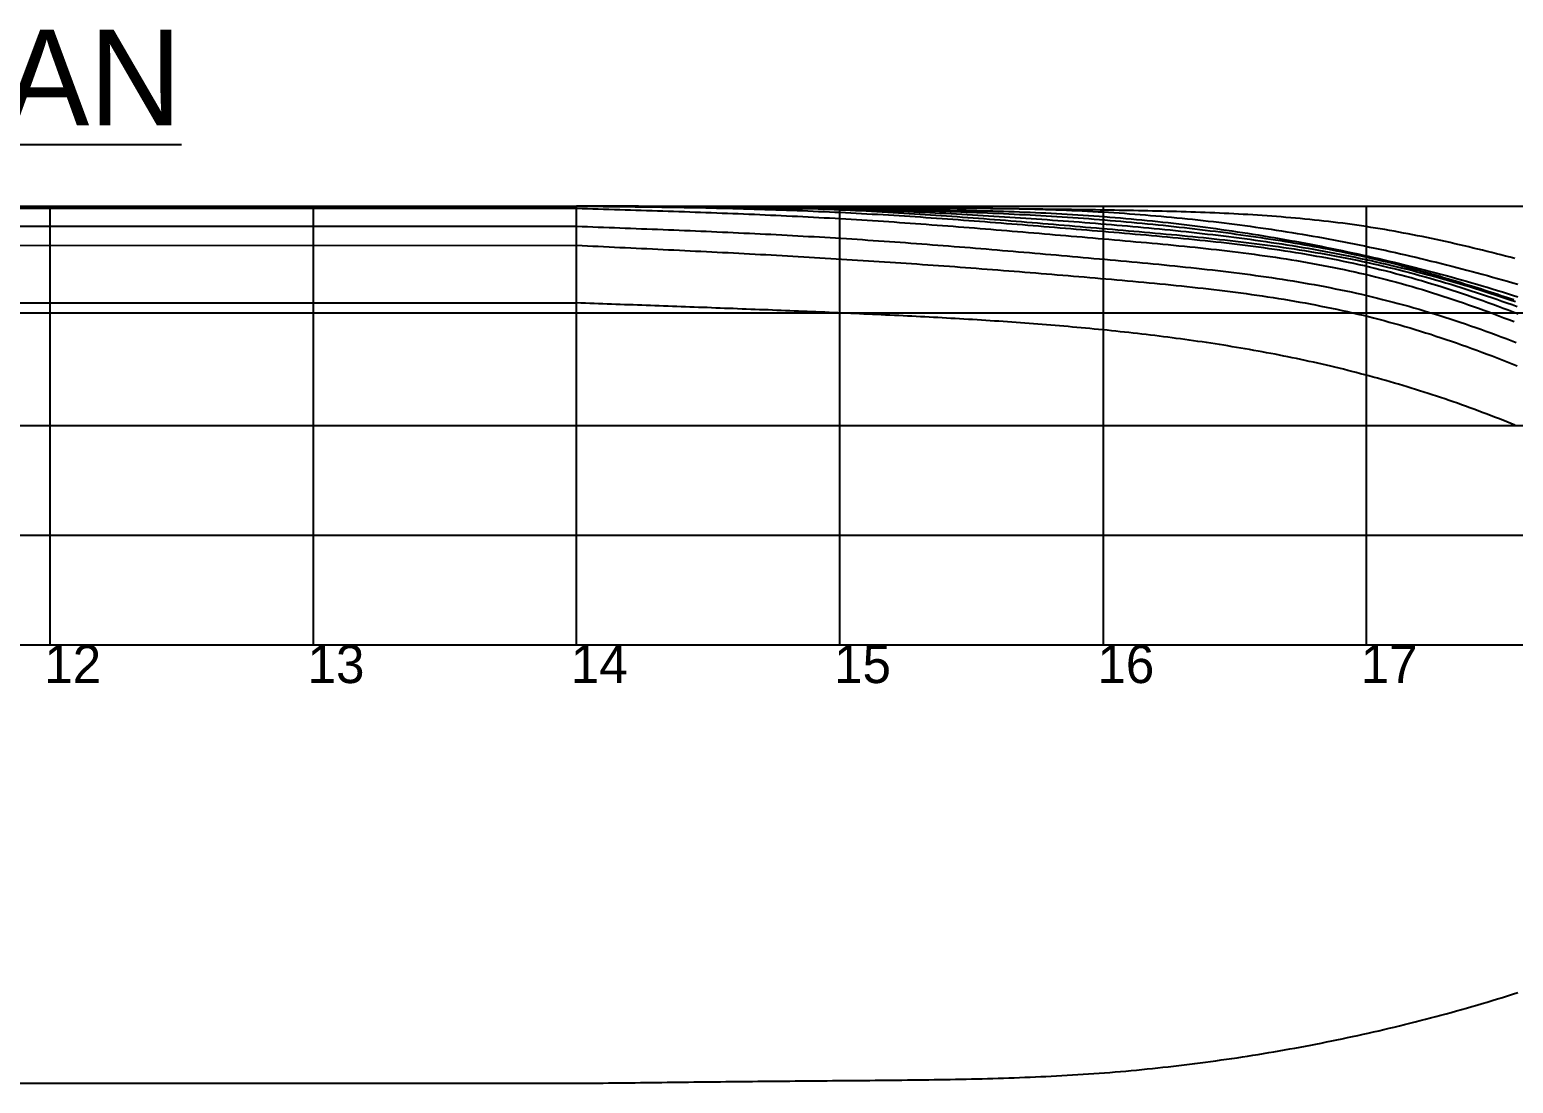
# Model space of a CAD drawing. Extents: x 3 to 181, y 2 to 128.
# Drawn here: x 105.37 to 144.15, y 45.49 to 73.04 of the extents above; entities that cross this region are included whole.
import ezdxf

# ---------------------------------------------------------------- set-up
doc = ezdxf.new("R2010")
doc.units = 0
doc.layers.get('0').update_dxf_attribs({"linetype": 'CONTINUOUS'})

msp = doc.modelspace()

# ---------------------------------------------------------------- linework, layer by layer
for p, q in [((16.439, 68.427), (160.955, 68.427)), ((78.374, 68.369), (119.665, 68.368)), ((105.901, 56.957), (105.901, 68.427)), ((112.783, 56.957), (112.783, 68.427)), ((119.665, 56.957), (119.665, 68.427)), ((119.665, 56.957), (119.665, 68.427)), ((119.665, 56.957), (119.665, 68.368)), ((126.546, 56.957), (126.546, 68.427)), ((133.439, 56.957), (133.439, 68.427)), ((140.31, 56.957), (140.31, 68.427)), ((78.374, 67.909), (119.665, 67.898)), ((105.901, 56.957), (105.901, 68.099)), ((126.546, 56.957), (126.546, 68.099)), ((133.439, 56.957), (133.439, 68.099)), ((140.31, 56.957), (140.31, 68.099)), ((78.374, 67.397), (119.665, 67.399)), ((16.439, 65.63), (160.955, 65.63)), ((78.374, 65.892), (119.665, 65.892)), ((16.439, 62.692), (160.955, 62.692)), ((16.439, 59.824), (160.955, 59.824)), ((16.439, 56.957), (154.073, 56.957)), ((78.374, 45.488), (119.665, 45.488))]:
    msp.add_line(p, q)
for points in [[(144.276, 65.599, 0), (144.145, 65.65, 0), (144.013, 65.701, 0), (143.881, 65.751, 0), (143.749, 65.8, 0), (143.617, 65.849, 0), (143.485, 65.897, 0), (143.352, 65.945, 0), (143.219, 65.992, 0), (143.086, 66.038, 0), (142.953, 66.084, 0), (142.82, 66.129, 0), (142.686, 66.174, 0), (142.553, 66.218, 0), (142.419, 66.261, 0), (142.285, 66.304, 0), (142.151, 66.346, 0), (142.016, 66.387, 0), (141.882, 66.428, 0), (141.747, 66.468, 0), (141.612, 66.507, 0), (141.477, 66.546, 0), (141.342, 66.584, 0), (141.207, 66.621, 0), (141.071, 66.657, 0), (140.935, 66.693, 0), (140.799, 66.728, 0), (140.663, 66.762, 0), (140.527, 66.795, 0), (140.39, 66.828, 0), (140.254, 66.859, 0), (140.117, 66.891, 0), (139.98, 66.921, 0), (139.843, 66.95, 0), (139.705, 66.979, 0), (139.568, 67.007, 0), (139.43, 67.034, 0), (139.292, 67.06, 0), (139.154, 67.086, 0), (139.016, 67.111, 0), (138.878, 67.136, 0), (138.74, 67.16, 0), (138.601, 67.183, 0), (138.463, 67.206, 0), (138.324, 67.228, 0), (138.185, 67.249, 0), (138.046, 67.27, 0), (137.907, 67.29, 0), (137.768, 67.31, 0), (137.629, 67.33, 0), (137.489, 67.349, 0), (137.35, 67.367, 0), (137.21, 67.385, 0), (137.071, 67.402, 0), (136.931, 67.419, 0), (136.791, 67.436, 0), (136.651, 67.453, 0), (136.511, 67.469, 0), (136.371, 67.484, 0), (136.231, 67.499, 0), (136.091, 67.514, 0), (135.951, 67.529, 0), (135.811, 67.543, 0), (135.67, 67.557, 0), (135.53, 67.571, 0), (135.39, 67.584, 0), (135.249, 67.598, 0), (135.109, 67.611, 0), (134.968, 67.624, 0), (134.828, 67.636, 0), (134.687, 67.649, 0), (134.547, 67.661, 0), (134.406, 67.674, 0), (134.266, 67.686, 0), (134.125, 67.698, 0), (133.985, 67.71, 0), (133.844, 67.722, 0), (133.704, 67.733, 0), (133.563, 67.745, 0), (133.423, 67.757, 0), (133.282, 67.769, 0), (133.142, 67.781, 0), (133.001, 67.792, 0), (132.861, 67.804, 0), (132.721, 67.816, 0), (132.58, 67.828, 0), (132.44, 67.839, 0), (132.3, 67.851, 0), (132.159, 67.863, 0), (132.019, 67.874, 0), (131.879, 67.886, 0), (131.739, 67.897, 0), (131.598, 67.909, 0), (131.458, 67.92, 0), (131.318, 67.932, 0), (131.178, 67.943, 0), (131.037, 67.954, 0), (130.897, 67.965, 0), (130.757, 67.976, 0), (130.617, 67.987, 0), (130.477, 67.998, 0), (130.337, 68.009, 0), (130.196, 68.02, 0), (130.056, 68.031, 0), (129.916, 68.041, 0), (129.776, 68.052, 0), (129.636, 68.062, 0), (129.496, 68.072, 0), (129.355, 68.082, 0), (129.215, 68.092, 0), (129.075, 68.102, 0), (128.935, 68.112, 0), (128.795, 68.121, 0), (128.655, 68.131, 0), (128.515, 68.14, 0), (128.374, 68.149, 0), (128.234, 68.158, 0), (128.094, 68.167, 0), (127.954, 68.176, 0), (127.814, 68.184, 0), (127.674, 68.193, 0), (127.533, 68.201, 0), (127.393, 68.209, 0), (127.253, 68.217, 0), (127.113, 68.225, 0), (126.972, 68.232, 0), (126.832, 68.24, 0), (126.692, 68.247, 0), (126.552, 68.254, 0), (126.411, 68.26, 0), (126.271, 68.267, 0), (126.131, 68.273, 0), (125.99, 68.279, 0), (125.85, 68.285, 0), (125.709, 68.291, 0), (125.569, 68.297, 0), (125.429, 68.302, 0), (125.288, 68.307, 0), (125.148, 68.312, 0), (125.007, 68.317, 0), (124.867, 68.322, 0), (124.726, 68.327, 0), (124.586, 68.331, 0), (124.445, 68.336, 0), (124.305, 68.34, 0), (124.164, 68.344, 0), (124.024, 68.348, 0), (123.883, 68.352, 0), (123.743, 68.355, 0), (123.602, 68.359, 0), (123.462, 68.362, 0), (123.321, 68.366, 0), (123.181, 68.369, 0), (123.04, 68.372, 0), (122.899, 68.375, 0), (122.759, 68.378, 0), (122.618, 68.381, 0), (122.478, 68.383, 0), (122.337, 68.386, 0), (122.196, 68.389, 0), (122.056, 68.391, 0), (121.915, 68.394, 0), (121.775, 68.396, 0), (121.634, 68.398, 0), (121.493, 68.401, 0), (121.353, 68.403, 0), (121.212, 68.405, 0), (121.071, 68.407, 0), (120.931, 68.409, 0), (120.79, 68.411, 0), (120.649, 68.413, 0), (120.509, 68.415, 0), (120.368, 68.417, 0), (120.227, 68.419, 0), (120.087, 68.421, 0), (119.946, 68.423, 0), (119.805, 68.425, 0), (119.665, 68.427, 0)], [(119.665, 68.427, 0), (119.805, 68.427, 0), (119.945, 68.427, 0), (120.086, 68.427, 0), (120.226, 68.427, 0), (120.366, 68.427, 0), (120.507, 68.427, 0), (120.647, 68.427, 0), (120.787, 68.427, 0), (120.928, 68.427, 0), (121.068, 68.427, 0), (121.208, 68.426, 0), (121.349, 68.426, 0), (121.489, 68.426, 0), (121.629, 68.425, 0), (121.769, 68.425, 0), (121.91, 68.424, 0), (122.05, 68.424, 0), (122.19, 68.423, 0), (122.331, 68.422, 0), (122.471, 68.421, 0), (122.611, 68.42, 0), (122.751, 68.419, 0), (122.892, 68.418, 0), (123.032, 68.417, 0), (123.172, 68.415, 0), (123.313, 68.414, 0), (123.453, 68.412, 0), (123.593, 68.41, 0), (123.733, 68.408, 0), (123.873, 68.406, 0), (124.014, 68.404, 0), (124.154, 68.401, 0), (124.294, 68.399, 0), (124.434, 68.396, 0), (124.574, 68.393, 0), (124.714, 68.39, 0), (124.855, 68.387, 0), (124.995, 68.383, 0), (125.135, 68.38, 0), (125.275, 68.376, 0), (125.415, 68.372, 0), (125.555, 68.368, 0), (125.695, 68.363, 0), (125.835, 68.358, 0), (125.975, 68.353, 0), (126.115, 68.348, 0), (126.255, 68.343, 0), (126.395, 68.337, 0), (126.535, 68.331, 0), (126.675, 68.325, 0), (126.815, 68.319, 0), (126.955, 68.312, 0), (127.095, 68.306, 0), (127.235, 68.299, 0), (127.375, 68.291, 0), (127.515, 68.284, 0), (127.655, 68.276, 0), (127.795, 68.268, 0), (127.935, 68.26, 0), (128.074, 68.252, 0), (128.214, 68.243, 0), (128.354, 68.235, 0), (128.494, 68.226, 0), (128.634, 68.217, 0), (128.774, 68.208, 0), (128.914, 68.198, 0), (129.053, 68.189, 0), (129.193, 68.179, 0), (129.333, 68.169, 0), (129.473, 68.159, 0), (129.613, 68.149, 0), (129.752, 68.139, 0), (129.892, 68.128, 0), (130.032, 68.118, 0), (130.172, 68.107, 0), (130.312, 68.097, 0), (130.452, 68.086, 0), (130.591, 68.075, 0), (130.731, 68.064, 0), (130.871, 68.053, 0), (131.011, 68.041, 0), (131.151, 68.03, 0), (131.291, 68.019, 0), (131.43, 68.007, 0), (131.57, 67.996, 0), (131.71, 67.984, 0), (131.85, 67.972, 0), (131.99, 67.961, 0), (132.13, 67.949, 0), (132.27, 67.937, 0), (132.41, 67.925, 0), (132.55, 67.913, 0), (132.689, 67.901, 0), (132.829, 67.89, 0), (132.969, 67.878, 0), (133.109, 67.866, 0), (133.249, 67.854, 0), (133.389, 67.842, 0), (133.529, 67.83, 0), (133.669, 67.818, 0), (133.809, 67.806, 0), (133.95, 67.794, 0), (134.09, 67.782, 0), (134.23, 67.77, 0), (134.37, 67.758, 0), (134.51, 67.745, 0), (134.65, 67.733, 0), (134.79, 67.72, 0), (134.93, 67.708, 0), (135.07, 67.695, 0), (135.21, 67.682, 0), (135.35, 67.669, 0), (135.49, 67.656, 0), (135.63, 67.642, 0), (135.769, 67.628, 0), (135.909, 67.614, 0), (136.049, 67.6, 0), (136.189, 67.585, 0), (136.328, 67.57, 0), (136.468, 67.555, 0), (136.608, 67.54, 0), (136.747, 67.524, 0), (136.887, 67.508, 0), (137.026, 67.491, 0), (137.165, 67.474, 0), (137.305, 67.457, 0), (137.444, 67.439, 0), (137.583, 67.421, 0), (137.722, 67.403, 0), (137.861, 67.384, 0), (138, 67.364, 0), (138.138, 67.344, 0), (138.277, 67.324, 0), (138.416, 67.303, 0), (138.554, 67.281, 0), (138.693, 67.26, 0), (138.831, 67.237, 0), (138.969, 67.214, 0), (139.107, 67.19, 0), (139.245, 67.166, 0), (139.383, 67.141, 0), (139.52, 67.115, 0), (139.658, 67.089, 0), (139.795, 67.062, 0), (139.933, 67.035, 0), (140.07, 67.007, 0), (140.207, 66.978, 0), (140.344, 66.948, 0), (140.481, 66.918, 0), (140.617, 66.887, 0), (140.754, 66.855, 0), (140.89, 66.822, 0), (141.026, 66.789, 0), (141.162, 66.755, 0), (141.298, 66.721, 0), (141.433, 66.685, 0), (141.569, 66.65, 0), (141.704, 66.613, 0), (141.84, 66.576, 0), (141.975, 66.538, 0), (142.11, 66.499, 0), (142.244, 66.46, 0), (142.379, 66.42, 0), (142.513, 66.38, 0), (142.648, 66.339, 0), (142.782, 66.297, 0), (142.916, 66.255, 0), (143.05, 66.212, 0), (143.183, 66.169, 0), (143.317, 66.125, 0), (143.45, 66.08, 0), (143.583, 66.035, 0), (143.716, 65.99, 0), (143.849, 65.943, 0), (143.981, 65.897, 0), (144.114, 65.849, 0), (144.246, 65.801, 0)], [(119.665, 68.427, 0), (119.804, 68.426, 0), (119.944, 68.426, 0), (120.084, 68.426, 0), (120.224, 68.425, 0), (120.364, 68.425, 0), (120.504, 68.425, 0), (120.644, 68.424, 0), (120.784, 68.424, 0), (120.924, 68.424, 0), (121.064, 68.423, 0), (121.204, 68.423, 0), (121.344, 68.422, 0), (121.484, 68.422, 0), (121.624, 68.421, 0), (121.763, 68.421, 0), (121.903, 68.42, 0), (122.043, 68.419, 0), (122.183, 68.418, 0), (122.323, 68.418, 0), (122.463, 68.417, 0), (122.603, 68.416, 0), (122.743, 68.415, 0), (122.883, 68.414, 0), (123.023, 68.412, 0), (123.163, 68.411, 0), (123.302, 68.41, 0), (123.442, 68.409, 0), (123.582, 68.407, 0), (123.722, 68.406, 0), (123.862, 68.404, 0), (124.002, 68.402, 0), (124.142, 68.4, 0), (124.282, 68.398, 0), (124.421, 68.396, 0), (124.561, 68.394, 0), (124.701, 68.392, 0), (124.841, 68.389, 0), (124.981, 68.387, 0), (125.121, 68.384, 0), (125.261, 68.381, 0), (125.4, 68.378, 0), (125.54, 68.375, 0), (125.68, 68.372, 0), (125.82, 68.369, 0), (125.96, 68.365, 0), (126.099, 68.362, 0), (126.239, 68.358, 0), (126.379, 68.354, 0), (126.519, 68.35, 0), (126.659, 68.346, 0), (126.798, 68.341, 0), (126.938, 68.337, 0), (127.078, 68.332, 0), (127.218, 68.327, 0), (127.357, 68.322, 0), (127.497, 68.317, 0), (127.637, 68.312, 0), (127.776, 68.306, 0), (127.916, 68.301, 0), (128.056, 68.295, 0), (128.196, 68.289, 0), (128.335, 68.283, 0), (128.475, 68.277, 0), (128.615, 68.27, 0), (128.754, 68.264, 0), (128.894, 68.257, 0), (129.034, 68.25, 0), (129.173, 68.243, 0), (129.313, 68.236, 0), (129.453, 68.229, 0), (129.592, 68.221, 0), (129.732, 68.214, 0), (129.872, 68.206, 0), (130.011, 68.198, 0), (130.151, 68.19, 0), (130.291, 68.182, 0), (130.43, 68.173, 0), (130.57, 68.165, 0), (130.71, 68.156, 0), (130.849, 68.147, 0), (130.989, 68.138, 0), (131.129, 68.129, 0), (131.268, 68.12, 0), (131.408, 68.111, 0), (131.547, 68.101, 0), (131.687, 68.091, 0), (131.827, 68.082, 0), (131.966, 68.072, 0), (132.106, 68.061, 0), (132.246, 68.051, 0), (132.385, 68.041, 0), (132.525, 68.03, 0), (132.664, 68.02, 0), (132.804, 68.009, 0), (132.944, 67.998, 0), (133.083, 67.987, 0), (133.223, 67.975, 0), (133.362, 67.964, 0), (133.502, 67.953, 0), (133.642, 67.941, 0), (133.781, 67.929, 0), (133.921, 67.917, 0), (134.06, 67.905, 0), (134.2, 67.892, 0), (134.34, 67.88, 0), (134.479, 67.867, 0), (134.619, 67.854, 0), (134.758, 67.841, 0), (134.898, 67.828, 0), (135.037, 67.814, 0), (135.176, 67.8, 0), (135.316, 67.786, 0), (135.455, 67.771, 0), (135.595, 67.757, 0), (135.734, 67.742, 0), (135.873, 67.727, 0), (136.012, 67.711, 0), (136.151, 67.695, 0), (136.291, 67.679, 0), (136.43, 67.662, 0), (136.569, 67.645, 0), (136.708, 67.628, 0), (136.847, 67.611, 0), (136.985, 67.593, 0), (137.124, 67.574, 0), (137.263, 67.556, 0), (137.402, 67.537, 0), (137.54, 67.517, 0), (137.679, 67.497, 0), (137.817, 67.477, 0), (137.956, 67.456, 0), (138.094, 67.435, 0), (138.232, 67.413, 0), (138.37, 67.391, 0), (138.508, 67.369, 0), (138.646, 67.346, 0), (138.784, 67.322, 0), (138.922, 67.298, 0), (139.06, 67.273, 0), (139.197, 67.248, 0), (139.335, 67.223, 0), (139.472, 67.197, 0), (139.609, 67.17, 0), (139.747, 67.143, 0), (139.884, 67.115, 0), (140.021, 67.087, 0), (140.157, 67.058, 0), (140.294, 67.028, 0), (140.431, 66.998, 0), (140.567, 66.968, 0), (140.704, 66.936, 0), (140.84, 66.905, 0), (140.976, 66.872, 0), (141.112, 66.839, 0), (141.248, 66.806, 0), (141.384, 66.772, 0), (141.519, 66.737, 0), (141.655, 66.701, 0), (141.79, 66.666, 0), (141.925, 66.629, 0), (142.06, 66.592, 0), (142.195, 66.555, 0), (142.33, 66.517, 0), (142.465, 66.478, 0), (142.599, 66.439, 0), (142.734, 66.399, 0), (142.868, 66.359, 0), (143.002, 66.319, 0), (143.136, 66.277, 0), (143.27, 66.236, 0), (143.403, 66.193, 0), (143.537, 66.15, 0), (143.67, 66.107, 0), (143.803, 66.063, 0), (143.936, 66.019, 0), (144.069, 65.974, 0), (144.202, 65.929, 0)], [(119.665, 68.427, 0), (119.804, 68.426, 0), (119.944, 68.425, 0), (120.083, 68.424, 0), (120.223, 68.423, 0), (120.362, 68.422, 0), (120.502, 68.421, 0), (120.641, 68.42, 0), (120.781, 68.419, 0), (120.92, 68.418, 0), (121.06, 68.417, 0), (121.2, 68.416, 0), (121.339, 68.415, 0), (121.479, 68.413, 0), (121.618, 68.412, 0), (121.758, 68.411, 0), (121.897, 68.41, 0), (122.037, 68.409, 0), (122.176, 68.408, 0), (122.316, 68.407, 0), (122.455, 68.406, 0), (122.595, 68.404, 0), (122.735, 68.403, 0), (122.874, 68.402, 0), (123.014, 68.4, 0), (123.153, 68.399, 0), (123.293, 68.398, 0), (123.432, 68.396, 0), (123.572, 68.395, 0), (123.711, 68.394, 0), (123.851, 68.392, 0), (123.99, 68.39, 0), (124.13, 68.389, 0), (124.269, 68.387, 0), (124.409, 68.386, 0), (124.548, 68.384, 0), (124.688, 68.382, 0), (124.827, 68.38, 0), (124.967, 68.379, 0), (125.107, 68.377, 0), (125.246, 68.375, 0), (125.386, 68.373, 0), (125.525, 68.371, 0), (125.665, 68.369, 0), (125.804, 68.367, 0), (125.944, 68.365, 0), (126.083, 68.362, 0), (126.223, 68.36, 0), (126.362, 68.358, 0), (126.502, 68.355, 0), (126.641, 68.353, 0), (126.781, 68.35, 0), (126.92, 68.348, 0), (127.06, 68.345, 0), (127.199, 68.343, 0), (127.339, 68.34, 0), (127.478, 68.337, 0), (127.618, 68.334, 0), (127.757, 68.331, 0), (127.897, 68.328, 0), (128.036, 68.324, 0), (128.176, 68.321, 0), (128.315, 68.317, 0), (128.455, 68.314, 0), (128.594, 68.31, 0), (128.733, 68.306, 0), (128.873, 68.302, 0), (129.012, 68.298, 0), (129.152, 68.294, 0), (129.291, 68.289, 0), (129.431, 68.285, 0), (129.57, 68.28, 0), (129.71, 68.275, 0), (129.849, 68.27, 0), (129.988, 68.265, 0), (130.128, 68.259, 0), (130.267, 68.254, 0), (130.407, 68.248, 0), (130.546, 68.242, 0), (130.686, 68.236, 0), (130.825, 68.229, 0), (130.964, 68.223, 0), (131.104, 68.216, 0), (131.243, 68.209, 0), (131.383, 68.202, 0), (131.522, 68.194, 0), (131.661, 68.187, 0), (131.801, 68.179, 0), (131.94, 68.171, 0), (132.079, 68.162, 0), (132.219, 68.153, 0), (132.358, 68.145, 0), (132.497, 68.135, 0), (132.637, 68.126, 0), (132.776, 68.116, 0), (132.915, 68.106, 0), (133.055, 68.096, 0), (133.194, 68.086, 0), (133.333, 68.075, 0), (133.473, 68.064, 0), (133.612, 68.052, 0), (133.751, 68.041, 0), (133.89, 68.029, 0), (134.029, 68.016, 0), (134.168, 68.004, 0), (134.307, 67.991, 0), (134.446, 67.978, 0), (134.585, 67.965, 0), (134.723, 67.951, 0), (134.861, 67.937, 0), (134.999, 67.923, 0), (135.137, 67.908, 0), (135.275, 67.893, 0), (135.412, 67.878, 0), (135.549, 67.863, 0), (135.685, 67.847, 0), (135.821, 67.832, 0), (135.957, 67.815, 0), (136.093, 67.799, 0), (136.228, 67.782, 0), (136.362, 67.765, 0), (136.496, 67.748, 0), (136.63, 67.731, 0), (136.763, 67.713, 0), (136.896, 67.695, 0), (137.028, 67.676, 0), (137.16, 67.658, 0), (137.291, 67.639, 0), (137.421, 67.62, 0), (137.551, 67.601, 0), (137.68, 67.581, 0), (137.808, 67.561, 0), (137.936, 67.541, 0), (138.063, 67.521, 0), (138.19, 67.5, 0), (138.315, 67.48, 0), (138.44, 67.459, 0), (138.564, 67.437, 0), (138.687, 67.416, 0), (138.81, 67.394, 0), (138.931, 67.372, 0), (139.052, 67.35, 0), (139.172, 67.327, 0), (139.291, 67.304, 0), (139.409, 67.281, 0), (139.526, 67.258, 0), (139.642, 67.235, 0), (139.757, 67.211, 0), (139.871, 67.187, 0), (139.984, 67.163, 0), (140.095, 67.139, 0), (140.206, 67.114, 0), (140.316, 67.09, 0), (140.425, 67.064, 0), (140.533, 67.039, 0), (140.64, 67.014, 0), (140.746, 66.989, 0), (140.851, 66.963, 0), (140.955, 66.937, 0), (141.058, 66.911, 0), (141.161, 66.885, 0), (141.262, 66.858, 0), (141.363, 66.832, 0), (141.463, 66.805, 0), (141.562, 66.779, 0), (141.66, 66.752, 0), (141.758, 66.725, 0), (141.854, 66.698, 0), (141.95, 66.671, 0), (142.046, 66.643, 0), (142.14, 66.616, 0), (142.234, 66.589, 0), (142.327, 66.561, 0), (142.42, 66.534, 0), (142.512, 66.506, 0), (142.603, 66.478, 0), (142.694, 66.451, 0), (142.784, 66.423, 0), (142.874, 66.395, 0), (142.963, 66.368, 0), (143.051, 66.34, 0), (143.139, 66.312, 0), (143.226, 66.285, 0), (143.313, 66.257, 0), (143.4, 66.229, 0), (143.486, 66.201, 0), (143.571, 66.174, 0), (143.657, 66.146, 0), (143.741, 66.119, 0), (143.826, 66.091, 0), (143.91, 66.064, 0), (143.994, 66.037, 0), (144.077, 66.009, 0), (144.16, 65.982, 0)], [(119.665, 68.427, 0), (119.804, 68.425, 0), (119.943, 68.423, 0), (120.083, 68.422, 0), (120.222, 68.42, 0), (120.361, 68.418, 0), (120.501, 68.417, 0), (120.64, 68.415, 0), (120.78, 68.413, 0), (120.919, 68.412, 0), (121.058, 68.41, 0), (121.198, 68.409, 0), (121.337, 68.407, 0), (121.476, 68.406, 0), (121.616, 68.404, 0), (121.755, 68.402, 0), (121.895, 68.401, 0), (122.034, 68.399, 0), (122.173, 68.398, 0), (122.313, 68.396, 0), (122.452, 68.394, 0), (122.591, 68.393, 0), (122.731, 68.391, 0), (122.87, 68.39, 0), (123.01, 68.388, 0), (123.149, 68.387, 0), (123.288, 68.385, 0), (123.428, 68.384, 0), (123.567, 68.382, 0), (123.707, 68.381, 0), (123.846, 68.379, 0), (123.985, 68.378, 0), (124.125, 68.377, 0), (124.264, 68.375, 0), (124.404, 68.374, 0), (124.543, 68.373, 0), (124.683, 68.371, 0), (124.822, 68.37, 0), (124.961, 68.368, 0), (125.101, 68.367, 0), (125.24, 68.366, 0), (125.38, 68.365, 0), (125.519, 68.363, 0), (125.659, 68.362, 0), (125.798, 68.361, 0), (125.938, 68.36, 0), (126.077, 68.359, 0), (126.217, 68.357, 0), (126.356, 68.356, 0), (126.496, 68.355, 0), (126.635, 68.354, 0), (126.774, 68.353, 0), (126.914, 68.352, 0), (127.053, 68.351, 0), (127.193, 68.35, 0), (127.332, 68.349, 0), (127.472, 68.347, 0), (127.611, 68.346, 0), (127.751, 68.345, 0), (127.89, 68.344, 0), (128.03, 68.342, 0), (128.169, 68.341, 0), (128.309, 68.339, 0), (128.448, 68.338, 0), (128.588, 68.336, 0), (128.727, 68.334, 0), (128.867, 68.332, 0), (129.006, 68.331, 0), (129.146, 68.328, 0), (129.285, 68.326, 0), (129.425, 68.324, 0), (129.564, 68.321, 0), (129.704, 68.318, 0), (129.843, 68.315, 0), (129.983, 68.312, 0), (130.122, 68.309, 0), (130.261, 68.305, 0), (130.401, 68.302, 0), (130.54, 68.298, 0), (130.679, 68.294, 0), (130.819, 68.289, 0), (130.958, 68.285, 0), (131.097, 68.28, 0), (131.237, 68.275, 0), (131.376, 68.269, 0), (131.515, 68.263, 0), (131.655, 68.257, 0), (131.794, 68.251, 0), (131.933, 68.245, 0), (132.072, 68.238, 0), (132.211, 68.231, 0), (132.351, 68.223, 0), (132.49, 68.215, 0), (132.629, 68.207, 0), (132.768, 68.198, 0), (132.907, 68.189, 0), (133.046, 68.18, 0), (133.185, 68.17, 0), (133.324, 68.16, 0), (133.463, 68.15, 0), (133.602, 68.139, 0), (133.741, 68.127, 0), (133.88, 68.116, 0), (134.019, 68.104, 0), (134.158, 68.091, 0), (134.297, 68.078, 0), (134.435, 68.065, 0), (134.574, 68.051, 0), (134.713, 68.037, 0), (134.852, 68.022, 0), (134.99, 68.007, 0), (135.129, 67.992, 0), (135.267, 67.976, 0), (135.406, 67.96, 0), (135.545, 67.944, 0), (135.683, 67.927, 0), (135.821, 67.909, 0), (135.96, 67.892, 0), (136.098, 67.873, 0), (136.236, 67.855, 0), (136.375, 67.836, 0), (136.513, 67.817, 0), (136.651, 67.797, 0), (136.789, 67.777, 0), (136.927, 67.756, 0), (137.065, 67.735, 0), (137.203, 67.714, 0), (137.341, 67.692, 0), (137.478, 67.67, 0), (137.616, 67.647, 0), (137.754, 67.624, 0), (137.891, 67.601, 0), (138.029, 67.577, 0), (138.167, 67.553, 0), (138.304, 67.528, 0), (138.441, 67.504, 0), (138.579, 67.478, 0), (138.716, 67.453, 0), (138.853, 67.426, 0), (138.99, 67.4, 0), (139.127, 67.373, 0), (139.264, 67.346, 0), (139.401, 67.318, 0), (139.538, 67.29, 0), (139.674, 67.261, 0), (139.811, 67.232, 0), (139.947, 67.203, 0), (140.084, 67.173, 0), (140.22, 67.143, 0), (140.357, 67.113, 0), (140.493, 67.082, 0), (140.629, 67.051, 0), (140.765, 67.019, 0), (140.901, 66.987, 0), (141.037, 66.955, 0), (141.173, 66.922, 0), (141.308, 66.888, 0), (141.444, 66.855, 0), (141.579, 66.821, 0), (141.715, 66.786, 0), (141.85, 66.751, 0), (141.985, 66.716, 0), (142.12, 66.681, 0), (142.255, 66.644, 0), (142.39, 66.608, 0), (142.525, 66.571, 0), (142.659, 66.534, 0), (142.794, 66.496, 0), (142.928, 66.458, 0), (143.062, 66.42, 0), (143.196, 66.381, 0), (143.33, 66.341, 0), (143.464, 66.302, 0), (143.598, 66.261, 0), (143.731, 66.221, 0), (143.865, 66.18, 0), (143.998, 66.138, 0), (144.131, 66.097, 0), (144.264, 66.054, 0)], [(119.665, 68.427, 0), (119.802, 68.425, 0), (119.94, 68.424, 0), (120.077, 68.422, 0), (120.215, 68.421, 0), (120.353, 68.419, 0), (120.49, 68.418, 0), (120.628, 68.416, 0), (120.766, 68.415, 0), (120.903, 68.413, 0), (121.041, 68.412, 0), (121.179, 68.411, 0), (121.316, 68.409, 0), (121.454, 68.408, 0), (121.592, 68.406, 0), (121.729, 68.405, 0), (121.867, 68.404, 0), (122.005, 68.403, 0), (122.142, 68.401, 0), (122.28, 68.4, 0), (122.418, 68.399, 0), (122.555, 68.397, 0), (122.693, 68.396, 0), (122.831, 68.395, 0), (122.968, 68.394, 0), (123.106, 68.393, 0), (123.244, 68.392, 0), (123.381, 68.391, 0), (123.519, 68.39, 0), (123.657, 68.389, 0), (123.794, 68.388, 0), (123.932, 68.387, 0), (124.07, 68.386, 0), (124.207, 68.385, 0), (124.345, 68.384, 0), (124.483, 68.384, 0), (124.62, 68.383, 0), (124.758, 68.382, 0), (124.896, 68.382, 0), (125.033, 68.381, 0), (125.171, 68.38, 0), (125.309, 68.38, 0), (125.446, 68.379, 0), (125.584, 68.379, 0), (125.722, 68.379, 0), (125.859, 68.379, 0), (125.997, 68.378, 0), (126.135, 68.378, 0), (126.273, 68.378, 0), (126.41, 68.378, 0), (126.548, 68.378, 0), (126.686, 68.378, 0), (126.823, 68.378, 0), (126.961, 68.378, 0), (127.099, 68.378, 0), (127.237, 68.379, 0), (127.374, 68.379, 0), (127.512, 68.379, 0), (127.65, 68.379, 0), (127.787, 68.379, 0), (127.925, 68.38, 0), (128.063, 68.38, 0), (128.201, 68.38, 0), (128.338, 68.38, 0), (128.476, 68.38, 0), (128.614, 68.38, 0), (128.751, 68.38, 0), (128.889, 68.38, 0), (129.027, 68.379, 0), (129.165, 68.379, 0), (129.302, 68.379, 0), (129.44, 68.378, 0), (129.578, 68.377, 0), (129.715, 68.376, 0), (129.853, 68.375, 0), (129.991, 68.374, 0), (130.128, 68.373, 0), (130.266, 68.371, 0), (130.404, 68.37, 0), (130.541, 68.368, 0), (130.679, 68.366, 0), (130.817, 68.364, 0), (130.954, 68.361, 0), (131.092, 68.358, 0), (131.23, 68.356, 0), (131.367, 68.352, 0), (131.505, 68.349, 0), (131.643, 68.345, 0), (131.78, 68.341, 0), (131.918, 68.337, 0), (132.055, 68.333, 0), (132.193, 68.328, 0), (132.33, 68.323, 0), (132.468, 68.318, 0), (132.606, 68.312, 0), (132.743, 68.306, 0), (132.881, 68.299, 0), (133.018, 68.293, 0), (133.156, 68.286, 0), (133.293, 68.278, 0), (133.431, 68.271, 0), (133.568, 68.262, 0), (133.706, 68.254, 0), (133.843, 68.245, 0), (133.981, 68.236, 0), (134.118, 68.226, 0), (134.255, 68.216, 0), (134.393, 68.206, 0), (134.53, 68.195, 0), (134.667, 68.183, 0), (134.805, 68.172, 0), (134.942, 68.16, 0), (135.079, 68.147, 0), (135.216, 68.135, 0), (135.354, 68.122, 0), (135.491, 68.108, 0), (135.628, 68.094, 0), (135.765, 68.08, 0), (135.902, 68.065, 0), (136.039, 68.05, 0), (136.176, 68.034, 0), (136.313, 68.019, 0), (136.45, 68.002, 0), (136.587, 67.986, 0), (136.723, 67.969, 0), (136.86, 67.951, 0), (136.997, 67.933, 0), (137.133, 67.915, 0), (137.27, 67.896, 0), (137.406, 67.877, 0), (137.543, 67.858, 0), (137.679, 67.838, 0), (137.816, 67.818, 0), (137.952, 67.797, 0), (138.088, 67.776, 0), (138.224, 67.754, 0), (138.36, 67.732, 0), (138.496, 67.71, 0), (138.632, 67.687, 0), (138.768, 67.664, 0), (138.904, 67.641, 0), (139.039, 67.617, 0), (139.175, 67.593, 0), (139.311, 67.568, 0), (139.446, 67.543, 0), (139.581, 67.517, 0), (139.717, 67.491, 0), (139.852, 67.465, 0), (139.987, 67.438, 0), (140.122, 67.411, 0), (140.257, 67.383, 0), (140.392, 67.355, 0), (140.527, 67.327, 0), (140.661, 67.298, 0), (140.796, 67.269, 0), (140.93, 67.239, 0), (141.065, 67.209, 0), (141.199, 67.178, 0), (141.333, 67.147, 0), (141.467, 67.116, 0), (141.601, 67.085, 0), (141.735, 67.053, 0), (141.869, 67.02, 0), (142.003, 66.988, 0), (142.136, 66.955, 0), (142.27, 66.921, 0), (142.404, 66.888, 0), (142.537, 66.854, 0), (142.67, 66.819, 0), (142.804, 66.785, 0), (142.937, 66.75, 0), (143.07, 66.714, 0), (143.203, 66.679, 0), (143.336, 66.643, 0), (143.469, 66.606, 0), (143.602, 66.57, 0), (143.734, 66.533, 0), (143.867, 66.496, 0), (144, 66.459, 0), (144.132, 66.421, 0), (144.264, 66.383, 0)], [(144.188, 67.053, 0), (144.067, 67.085, 0), (143.947, 67.116, 0), (143.826, 67.147, 0), (143.705, 67.178, 0), (143.585, 67.209, 0), (143.464, 67.239, 0), (143.343, 67.269, 0), (143.222, 67.299, 0), (143.102, 67.328, 0), (142.981, 67.357, 0), (142.86, 67.385, 0), (142.739, 67.414, 0), (142.617, 67.442, 0), (142.496, 67.469, 0), (142.375, 67.496, 0), (142.254, 67.523, 0), (142.132, 67.549, 0), (142.011, 67.575, 0), (141.889, 67.601, 0), (141.768, 67.626, 0), (141.646, 67.65, 0), (141.524, 67.674, 0), (141.403, 67.698, 0), (141.281, 67.721, 0), (141.159, 67.744, 0), (141.037, 67.766, 0), (140.915, 67.787, 0), (140.792, 67.809, 0), (140.67, 67.829, 0), (140.548, 67.849, 0), (140.425, 67.869, 0), (140.303, 67.888, 0), (140.18, 67.906, 0), (140.057, 67.924, 0), (139.934, 67.941, 0), (139.811, 67.958, 0), (139.688, 67.974, 0), (139.565, 67.99, 0), (139.442, 68.005, 0), (139.319, 68.019, 0), (139.195, 68.033, 0), (139.072, 68.047, 0), (138.949, 68.06, 0), (138.825, 68.073, 0), (138.701, 68.085, 0), (138.578, 68.097, 0), (138.454, 68.108, 0), (138.33, 68.119, 0), (138.206, 68.13, 0), (138.082, 68.14, 0), (137.958, 68.15, 0), (137.834, 68.159, 0), (137.71, 68.168, 0), (137.586, 68.177, 0), (137.462, 68.185, 0), (137.338, 68.193, 0), (137.213, 68.201, 0), (137.089, 68.208, 0), (136.965, 68.215, 0), (136.84, 68.221, 0), (136.716, 68.228, 0), (136.591, 68.234, 0), (136.467, 68.239, 0), (136.342, 68.245, 0), (136.218, 68.25, 0), (136.093, 68.255, 0), (135.968, 68.26, 0), (135.844, 68.264, 0), (135.719, 68.269, 0), (135.594, 68.273, 0), (135.47, 68.276, 0), (135.345, 68.28, 0), (135.22, 68.284, 0), (135.095, 68.287, 0), (134.971, 68.29, 0), (134.846, 68.293, 0), (134.721, 68.296, 0), (134.596, 68.299, 0), (134.472, 68.301, 0), (134.347, 68.304, 0), (134.222, 68.306, 0), (134.097, 68.308, 0), (133.972, 68.311, 0), (133.848, 68.313, 0), (133.723, 68.315, 0), (133.598, 68.317, 0), (133.474, 68.319, 0), (133.349, 68.321, 0), (133.224, 68.323, 0), (133.1, 68.325, 0), (132.975, 68.326, 0), (132.85, 68.328, 0), (132.726, 68.33, 0), (132.601, 68.332, 0), (132.477, 68.333, 0), (132.352, 68.335, 0), (132.227, 68.337, 0), (132.103, 68.338, 0), (131.978, 68.34, 0), (131.854, 68.341, 0), (131.729, 68.343, 0), (131.605, 68.345, 0), (131.481, 68.346, 0), (131.356, 68.347, 0), (131.232, 68.349, 0), (131.107, 68.35, 0), (130.983, 68.352, 0), (130.858, 68.353, 0), (130.734, 68.355, 0), (130.61, 68.356, 0), (130.485, 68.357, 0), (130.361, 68.358, 0), (130.236, 68.36, 0), (130.112, 68.361, 0), (129.988, 68.362, 0), (129.863, 68.363, 0), (129.739, 68.364, 0), (129.615, 68.366, 0), (129.49, 68.367, 0), (129.366, 68.368, 0), (129.242, 68.369, 0), (129.117, 68.37, 0), (128.993, 68.371, 0), (128.869, 68.372, 0), (128.744, 68.373, 0), (128.62, 68.374, 0), (128.496, 68.375, 0), (128.372, 68.376, 0), (128.247, 68.377, 0), (128.123, 68.378, 0), (127.999, 68.379, 0), (127.874, 68.38, 0), (127.75, 68.381, 0), (127.626, 68.382, 0), (127.501, 68.383, 0), (127.377, 68.383, 0), (127.253, 68.384, 0), (127.129, 68.385, 0), (127.004, 68.386, 0), (126.88, 68.387, 0), (126.756, 68.388, 0), (126.631, 68.389, 0), (126.507, 68.389, 0), (126.383, 68.39, 0), (126.258, 68.391, 0), (126.134, 68.392, 0), (126.01, 68.393, 0), (125.885, 68.393, 0), (125.761, 68.394, 0), (125.637, 68.395, 0), (125.512, 68.396, 0), (125.388, 68.397, 0), (125.264, 68.397, 0), (125.139, 68.398, 0), (125.015, 68.399, 0), (124.89, 68.399, 0), (124.766, 68.4, 0), (124.642, 68.401, 0), (124.517, 68.402, 0), (124.393, 68.402, 0), (124.268, 68.403, 0), (124.144, 68.404, 0), (124.02, 68.404, 0), (123.895, 68.405, 0), (123.771, 68.406, 0), (123.646, 68.406, 0), (123.522, 68.407, 0), (123.398, 68.408, 0), (123.273, 68.408, 0), (123.149, 68.409, 0), (123.024, 68.41, 0), (122.9, 68.41, 0), (122.776, 68.411, 0), (122.651, 68.412, 0), (122.527, 68.412, 0), (122.402, 68.413, 0), (122.278, 68.414, 0), (122.153, 68.414, 0), (122.029, 68.415, 0), (121.905, 68.415, 0), (121.78, 68.416, 0), (121.656, 68.417, 0), (121.531, 68.417, 0), (121.407, 68.418, 0), (121.282, 68.419, 0), (121.158, 68.419, 0), (121.033, 68.42, 0), (120.909, 68.421, 0), (120.785, 68.421, 0), (120.66, 68.422, 0), (120.536, 68.422, 0), (120.411, 68.423, 0), (120.287, 68.424, 0), (120.162, 68.424, 0), (120.038, 68.425, 0), (119.913, 68.425, 0), (119.789, 68.426, 0), (119.665, 68.427, 0)], [(119.665, 68.368, 0), (119.805, 68.364, 0), (119.946, 68.359, 0), (120.087, 68.355, 0), (120.228, 68.351, 0), (120.369, 68.347, 0), (120.51, 68.343, 0), (120.65, 68.338, 0), (120.791, 68.334, 0), (120.932, 68.33, 0), (121.073, 68.325, 0), (121.214, 68.321, 0), (121.354, 68.317, 0), (121.495, 68.312, 0), (121.636, 68.308, 0), (121.777, 68.303, 0), (121.918, 68.299, 0), (122.058, 68.294, 0), (122.199, 68.289, 0), (122.34, 68.284, 0), (122.481, 68.28, 0), (122.622, 68.275, 0), (122.762, 68.27, 0), (122.903, 68.265, 0), (123.044, 68.26, 0), (123.185, 68.254, 0), (123.325, 68.249, 0), (123.466, 68.244, 0), (123.607, 68.238, 0), (123.747, 68.233, 0), (123.888, 68.227, 0), (124.029, 68.222, 0), (124.169, 68.216, 0), (124.31, 68.21, 0), (124.451, 68.204, 0), (124.591, 68.198, 0), (124.732, 68.191, 0), (124.873, 68.185, 0), (125.013, 68.178, 0), (125.154, 68.172, 0), (125.294, 68.165, 0), (125.435, 68.158, 0), (125.576, 68.151, 0), (125.716, 68.144, 0), (125.857, 68.137, 0), (125.997, 68.129, 0), (126.138, 68.121, 0), (126.278, 68.114, 0), (126.419, 68.106, 0), (126.559, 68.098, 0), (126.7, 68.09, 0), (126.84, 68.081, 0), (126.98, 68.073, 0), (127.121, 68.064, 0), (127.261, 68.055, 0), (127.402, 68.046, 0), (127.542, 68.037, 0), (127.682, 68.028, 0), (127.823, 68.018, 0), (127.963, 68.009, 0), (128.103, 67.999, 0), (128.244, 67.989, 0), (128.384, 67.98, 0), (128.524, 67.969, 0), (128.665, 67.959, 0), (128.805, 67.949, 0), (128.945, 67.939, 0), (129.086, 67.928, 0), (129.226, 67.918, 0), (129.366, 67.907, 0), (129.507, 67.896, 0), (129.647, 67.885, 0), (129.787, 67.874, 0), (129.928, 67.863, 0), (130.068, 67.852, 0), (130.208, 67.841, 0), (130.349, 67.83, 0), (130.489, 67.818, 0), (130.629, 67.807, 0), (130.77, 67.795, 0), (130.91, 67.784, 0), (131.05, 67.772, 0), (131.191, 67.761, 0), (131.331, 67.749, 0), (131.472, 67.737, 0), (131.612, 67.725, 0), (131.752, 67.713, 0), (131.893, 67.701, 0), (132.033, 67.689, 0), (132.174, 67.677, 0), (132.314, 67.665, 0), (132.455, 67.653, 0), (132.595, 67.641, 0), (132.736, 67.629, 0), (132.876, 67.617, 0), (133.017, 67.605, 0), (133.158, 67.593, 0), (133.298, 67.58, 0), (133.439, 67.568, 0), (133.579, 67.556, 0), (133.72, 67.544, 0), (133.861, 67.532, 0), (134.002, 67.519, 0), (134.142, 67.507, 0), (134.283, 67.494, 0), (134.424, 67.482, 0), (134.564, 67.469, 0), (134.705, 67.456, 0), (134.846, 67.443, 0), (134.987, 67.43, 0), (135.127, 67.417, 0), (135.268, 67.403, 0), (135.408, 67.389, 0), (135.549, 67.376, 0), (135.689, 67.361, 0), (135.83, 67.347, 0), (135.97, 67.332, 0), (136.111, 67.317, 0), (136.251, 67.301, 0), (136.391, 67.286, 0), (136.531, 67.269, 0), (136.672, 67.253, 0), (136.812, 67.236, 0), (136.952, 67.219, 0), (137.091, 67.201, 0), (137.231, 67.183, 0), (137.371, 67.165, 0), (137.51, 67.145, 0), (137.65, 67.126, 0), (137.789, 67.106, 0), (137.929, 67.085, 0), (138.068, 67.064, 0), (138.207, 67.043, 0), (138.346, 67.021, 0), (138.485, 66.998, 0), (138.623, 66.975, 0), (138.762, 66.951, 0), (138.901, 66.926, 0), (139.039, 66.901, 0), (139.177, 66.875, 0), (139.315, 66.848, 0), (139.453, 66.821, 0), (139.591, 66.793, 0), (139.728, 66.764, 0), (139.865, 66.735, 0), (140.003, 66.704, 0), (140.14, 66.674, 0), (140.277, 66.642, 0), (140.413, 66.609, 0), (140.55, 66.576, 0), (140.686, 66.541, 0), (140.822, 66.507, 0), (140.958, 66.471, 0), (141.094, 66.434, 0), (141.229, 66.397, 0), (141.365, 66.359, 0), (141.5, 66.32, 0), (141.635, 66.281, 0), (141.77, 66.24, 0), (141.904, 66.199, 0), (142.039, 66.158, 0), (142.173, 66.115, 0), (142.307, 66.072, 0), (142.441, 66.029, 0), (142.575, 65.984, 0), (142.709, 65.939, 0), (142.842, 65.894, 0), (142.975, 65.847, 0), (143.108, 65.8, 0), (143.241, 65.753, 0), (143.374, 65.705, 0), (143.506, 65.656, 0), (143.638, 65.607, 0), (143.77, 65.557, 0), (143.902, 65.507, 0), (144.034, 65.456, 0), (144.166, 65.404, 0)], [(119.665, 67.897, 0), (119.806, 67.892, 0), (119.947, 67.887, 0), (120.088, 67.882, 0), (120.229, 67.877, 0), (120.37, 67.871, 0), (120.511, 67.866, 0), (120.652, 67.861, 0), (120.794, 67.856, 0), (120.935, 67.85, 0), (121.076, 67.845, 0), (121.217, 67.84, 0), (121.358, 67.834, 0), (121.499, 67.829, 0), (121.64, 67.823, 0), (121.781, 67.818, 0), (121.922, 67.812, 0), (122.063, 67.806, 0), (122.205, 67.801, 0), (122.346, 67.795, 0), (122.487, 67.789, 0), (122.628, 67.784, 0), (122.769, 67.778, 0), (122.91, 67.772, 0), (123.051, 67.766, 0), (123.192, 67.76, 0), (123.333, 67.753, 0), (123.474, 67.747, 0), (123.615, 67.741, 0), (123.756, 67.734, 0), (123.897, 67.728, 0), (124.038, 67.721, 0), (124.179, 67.715, 0), (124.32, 67.708, 0), (124.461, 67.701, 0), (124.602, 67.694, 0), (124.743, 67.687, 0), (124.884, 67.68, 0), (125.025, 67.672, 0), (125.166, 67.665, 0), (125.307, 67.657, 0), (125.447, 67.65, 0), (125.588, 67.642, 0), (125.729, 67.634, 0), (125.87, 67.626, 0), (126.011, 67.618, 0), (126.152, 67.61, 0), (126.293, 67.601, 0), (126.433, 67.593, 0), (126.574, 67.584, 0), (126.715, 67.575, 0), (126.856, 67.566, 0), (126.996, 67.557, 0), (127.137, 67.548, 0), (127.278, 67.538, 0), (127.419, 67.529, 0), (127.559, 67.519, 0), (127.7, 67.509, 0), (127.841, 67.499, 0), (127.981, 67.489, 0), (128.122, 67.479, 0), (128.263, 67.469, 0), (128.403, 67.459, 0), (128.544, 67.448, 0), (128.685, 67.438, 0), (128.825, 67.427, 0), (128.966, 67.416, 0), (129.107, 67.405, 0), (129.247, 67.394, 0), (129.388, 67.383, 0), (129.529, 67.372, 0), (129.669, 67.361, 0), (129.81, 67.349, 0), (129.951, 67.338, 0), (130.091, 67.326, 0), (130.232, 67.315, 0), (130.372, 67.303, 0), (130.513, 67.291, 0), (130.654, 67.279, 0), (130.794, 67.268, 0), (130.935, 67.256, 0), (131.076, 67.244, 0), (131.216, 67.231, 0), (131.357, 67.219, 0), (131.498, 67.207, 0), (131.639, 67.195, 0), (131.779, 67.183, 0), (131.92, 67.17, 0), (132.061, 67.158, 0), (132.202, 67.146, 0), (132.342, 67.133, 0), (132.483, 67.121, 0), (132.624, 67.108, 0), (132.765, 67.096, 0), (132.905, 67.083, 0), (133.046, 67.07, 0), (133.187, 67.058, 0), (133.328, 67.045, 0), (133.469, 67.033, 0), (133.61, 67.02, 0), (133.751, 67.007, 0), (133.892, 66.994, 0), (134.033, 66.982, 0), (134.174, 66.969, 0), (134.315, 66.956, 0), (134.455, 66.943, 0), (134.596, 66.929, 0), (134.737, 66.916, 0), (134.878, 66.902, 0), (135.019, 66.889, 0), (135.16, 66.875, 0), (135.301, 66.861, 0), (135.442, 66.846, 0), (135.582, 66.832, 0), (135.723, 66.817, 0), (135.864, 66.802, 0), (136.004, 66.787, 0), (136.145, 66.771, 0), (136.285, 66.755, 0), (136.426, 66.739, 0), (136.566, 66.722, 0), (136.707, 66.705, 0), (136.847, 66.687, 0), (136.987, 66.67, 0), (137.127, 66.651, 0), (137.267, 66.633, 0), (137.407, 66.614, 0), (137.547, 66.594, 0), (137.687, 66.574, 0), (137.827, 66.554, 0), (137.966, 66.533, 0), (138.106, 66.512, 0), (138.245, 66.49, 0), (138.384, 66.467, 0), (138.523, 66.444, 0), (138.663, 66.42, 0), (138.801, 66.396, 0), (138.94, 66.371, 0), (139.079, 66.346, 0), (139.217, 66.32, 0), (139.356, 66.293, 0), (139.494, 66.265, 0), (139.632, 66.237, 0), (139.77, 66.209, 0), (139.908, 66.179, 0), (140.046, 66.149, 0), (140.183, 66.118, 0), (140.32, 66.086, 0), (140.458, 66.053, 0), (140.595, 66.02, 0), (140.732, 65.986, 0), (140.868, 65.951, 0), (141.005, 65.916, 0), (141.141, 65.879, 0), (141.277, 65.842, 0), (141.413, 65.805, 0), (141.549, 65.766, 0), (141.685, 65.727, 0), (141.82, 65.687, 0), (141.955, 65.646, 0), (142.09, 65.605, 0), (142.225, 65.563, 0), (142.36, 65.521, 0), (142.495, 65.477, 0), (142.629, 65.433, 0), (142.763, 65.389, 0), (142.897, 65.344, 0), (143.031, 65.298, 0), (143.164, 65.251, 0), (143.298, 65.204, 0), (143.431, 65.156, 0), (143.564, 65.108, 0), (143.697, 65.059, 0), (143.83, 65.01, 0), (143.962, 64.96, 0), (144.094, 64.909, 0), (144.226, 64.858, 0)], [(119.665, 67.399, 0), (119.806, 67.392, 0), (119.947, 67.386, 0), (120.089, 67.379, 0), (120.23, 67.373, 0), (120.371, 67.366, 0), (120.513, 67.359, 0), (120.654, 67.353, 0), (120.795, 67.346, 0), (120.937, 67.339, 0), (121.078, 67.332, 0), (121.219, 67.326, 0), (121.361, 67.319, 0), (121.502, 67.312, 0), (121.644, 67.305, 0), (121.785, 67.299, 0), (121.926, 67.292, 0), (122.068, 67.285, 0), (122.209, 67.278, 0), (122.35, 67.271, 0), (122.491, 67.264, 0), (122.633, 67.257, 0), (122.774, 67.25, 0), (122.915, 67.243, 0), (123.057, 67.236, 0), (123.198, 67.229, 0), (123.339, 67.222, 0), (123.481, 67.215, 0), (123.622, 67.207, 0), (123.763, 67.2, 0), (123.904, 67.192, 0), (124.046, 67.185, 0), (124.187, 67.178, 0), (124.328, 67.17, 0), (124.469, 67.162, 0), (124.611, 67.155, 0), (124.752, 67.147, 0), (124.893, 67.139, 0), (125.034, 67.132, 0), (125.175, 67.124, 0), (125.317, 67.116, 0), (125.458, 67.108, 0), (125.599, 67.1, 0), (125.74, 67.091, 0), (125.881, 67.083, 0), (126.022, 67.075, 0), (126.164, 67.066, 0), (126.305, 67.058, 0), (126.446, 67.049, 0), (126.587, 67.041, 0), (126.728, 67.032, 0), (126.869, 67.023, 0), (127.01, 67.014, 0), (127.151, 67.005, 0), (127.292, 66.996, 0), (127.433, 66.987, 0), (127.574, 66.978, 0), (127.715, 66.969, 0), (127.856, 66.959, 0), (127.997, 66.95, 0), (128.138, 66.94, 0), (128.279, 66.931, 0), (128.42, 66.921, 0), (128.561, 66.911, 0), (128.702, 66.901, 0), (128.843, 66.891, 0), (128.984, 66.881, 0), (129.125, 66.871, 0), (129.266, 66.861, 0), (129.407, 66.851, 0), (129.548, 66.841, 0), (129.689, 66.83, 0), (129.83, 66.82, 0), (129.971, 66.809, 0), (130.112, 66.799, 0), (130.253, 66.788, 0), (130.395, 66.777, 0), (130.536, 66.766, 0), (130.677, 66.755, 0), (130.818, 66.744, 0), (130.959, 66.733, 0), (131.1, 66.722, 0), (131.241, 66.711, 0), (131.382, 66.7, 0), (131.523, 66.689, 0), (131.664, 66.677, 0), (131.805, 66.666, 0), (131.946, 66.654, 0), (132.087, 66.642, 0), (132.229, 66.631, 0), (132.37, 66.619, 0), (132.511, 66.607, 0), (132.652, 66.595, 0), (132.793, 66.584, 0), (132.934, 66.572, 0), (133.076, 66.559, 0), (133.217, 66.547, 0), (133.358, 66.535, 0), (133.499, 66.523, 0), (133.641, 66.51, 0), (133.782, 66.498, 0), (133.923, 66.486, 0), (134.065, 66.473, 0), (134.206, 66.46, 0), (134.347, 66.447, 0), (134.489, 66.434, 0), (134.63, 66.421, 0), (134.771, 66.407, 0), (134.912, 66.394, 0), (135.054, 66.38, 0), (135.195, 66.366, 0), (135.336, 66.351, 0), (135.477, 66.337, 0), (135.618, 66.322, 0), (135.759, 66.307, 0), (135.9, 66.291, 0), (136.041, 66.275, 0), (136.182, 66.259, 0), (136.323, 66.242, 0), (136.464, 66.225, 0), (136.604, 66.208, 0), (136.745, 66.19, 0), (136.885, 66.172, 0), (137.026, 66.153, 0), (137.166, 66.135, 0), (137.307, 66.115, 0), (137.447, 66.095, 0), (137.587, 66.074, 0), (137.727, 66.053, 0), (137.867, 66.032, 0), (138.006, 66.01, 0), (138.146, 65.987, 0), (138.285, 65.964, 0), (138.425, 65.94, 0), (138.564, 65.916, 0), (138.703, 65.891, 0), (138.842, 65.865, 0), (138.981, 65.839, 0), (139.119, 65.812, 0), (139.258, 65.784, 0), (139.396, 65.755, 0), (139.535, 65.727, 0), (139.673, 65.697, 0), (139.81, 65.666, 0), (139.948, 65.635, 0), (140.086, 65.603, 0), (140.223, 65.57, 0), (140.36, 65.536, 0), (140.497, 65.502, 0), (140.634, 65.466, 0), (140.77, 65.43, 0), (140.907, 65.394, 0), (141.043, 65.356, 0), (141.179, 65.318, 0), (141.315, 65.278, 0), (141.451, 65.239, 0), (141.586, 65.198, 0), (141.721, 65.157, 0), (141.856, 65.115, 0), (141.991, 65.072, 0), (142.126, 65.028, 0), (142.26, 64.984, 0), (142.395, 64.939, 0), (142.529, 64.894, 0), (142.663, 64.848, 0), (142.796, 64.801, 0), (142.93, 64.753, 0), (143.063, 64.705, 0), (143.196, 64.656, 0), (143.329, 64.607, 0), (143.462, 64.557, 0), (143.594, 64.506, 0), (143.726, 64.455, 0), (143.858, 64.403, 0), (143.99, 64.351, 0), (144.122, 64.298, 0), (144.253, 64.244, 0)], [(144.19, 62.698, 0), (144.084, 62.741, 0), (143.978, 62.784, 0), (143.871, 62.826, 0), (143.764, 62.868, 0), (143.657, 62.91, 0), (143.55, 62.951, 0), (143.442, 62.992, 0), (143.335, 63.032, 0), (143.227, 63.073, 0), (143.119, 63.112, 0), (143.011, 63.152, 0), (142.902, 63.191, 0), (142.794, 63.23, 0), (142.685, 63.268, 0), (142.576, 63.306, 0), (142.467, 63.344, 0), (142.358, 63.381, 0), (142.249, 63.418, 0), (142.139, 63.454, 0), (142.03, 63.49, 0), (141.92, 63.526, 0), (141.81, 63.561, 0), (141.7, 63.596, 0), (141.59, 63.631, 0), (141.48, 63.665, 0), (141.37, 63.699, 0), (141.26, 63.732, 0), (141.149, 63.765, 0), (141.039, 63.798, 0), (140.928, 63.83, 0), (140.817, 63.861, 0), (140.707, 63.893, 0), (140.596, 63.924, 0), (140.485, 63.954, 0), (140.374, 63.984, 0), (140.263, 64.014, 0), (140.152, 64.043, 0), (140.041, 64.072, 0), (139.93, 64.101, 0), (139.819, 64.129, 0), (139.708, 64.157, 0), (139.596, 64.184, 0), (139.485, 64.211, 0), (139.374, 64.237, 0), (139.262, 64.263, 0), (139.151, 64.289, 0), (139.039, 64.315, 0), (138.928, 64.34, 0), (138.816, 64.364, 0), (138.705, 64.388, 0), (138.593, 64.412, 0), (138.481, 64.436, 0), (138.37, 64.459, 0), (138.258, 64.482, 0), (138.146, 64.504, 0), (138.034, 64.527, 0), (137.922, 64.549, 0), (137.811, 64.57, 0), (137.699, 64.591, 0), (137.587, 64.612, 0), (137.475, 64.633, 0), (137.362, 64.653, 0), (137.25, 64.673, 0), (137.138, 64.692, 0), (137.026, 64.712, 0), (136.914, 64.731, 0), (136.802, 64.749, 0), (136.689, 64.767, 0), (136.577, 64.786, 0), (136.465, 64.803, 0), (136.352, 64.821, 0), (136.24, 64.838, 0), (136.127, 64.855, 0), (136.015, 64.872, 0), (135.902, 64.888, 0), (135.79, 64.904, 0), (135.677, 64.92, 0), (135.565, 64.936, 0), (135.452, 64.951, 0), (135.339, 64.966, 0), (135.227, 64.981, 0), (135.114, 64.996, 0), (135.001, 65.01, 0), (134.888, 65.024, 0), (134.775, 65.038, 0), (134.663, 65.052, 0), (134.55, 65.065, 0), (134.437, 65.078, 0), (134.324, 65.091, 0), (134.211, 65.104, 0), (134.098, 65.117, 0), (133.985, 65.129, 0), (133.872, 65.141, 0), (133.759, 65.153, 0), (133.646, 65.165, 0), (133.533, 65.177, 0), (133.419, 65.188, 0), (133.306, 65.199, 0), (133.193, 65.21, 0), (133.08, 65.221, 0), (132.967, 65.232, 0), (132.853, 65.242, 0), (132.74, 65.253, 0), (132.627, 65.263, 0), (132.514, 65.273, 0), (132.4, 65.283, 0), (132.287, 65.292, 0), (132.173, 65.302, 0), (132.06, 65.311, 0), (131.947, 65.32, 0), (131.833, 65.33, 0), (131.72, 65.338, 0), (131.606, 65.347, 0), (131.493, 65.356, 0), (131.379, 65.364, 0), (131.266, 65.373, 0), (131.152, 65.381, 0), (131.039, 65.389, 0), (130.925, 65.397, 0), (130.812, 65.405, 0), (130.698, 65.412, 0), (130.584, 65.42, 0), (130.471, 65.427, 0), (130.357, 65.435, 0), (130.244, 65.442, 0), (130.13, 65.449, 0), (130.016, 65.456, 0), (129.903, 65.463, 0), (129.789, 65.47, 0), (129.675, 65.477, 0), (129.562, 65.483, 0), (129.448, 65.49, 0), (129.334, 65.496, 0), (129.22, 65.502, 0), (129.107, 65.508, 0), (128.993, 65.515, 0), (128.879, 65.521, 0), (128.765, 65.527, 0), (128.652, 65.532, 0), (128.538, 65.538, 0), (128.424, 65.544, 0), (128.31, 65.55, 0), (128.197, 65.555, 0), (128.083, 65.561, 0), (127.969, 65.566, 0), (127.855, 65.572, 0), (127.741, 65.577, 0), (127.628, 65.582, 0), (127.514, 65.588, 0), (127.4, 65.593, 0), (127.286, 65.598, 0), (127.172, 65.603, 0), (127.059, 65.608, 0), (126.945, 65.613, 0), (126.831, 65.618, 0), (126.717, 65.623, 0), (126.603, 65.628, 0), (126.49, 65.633, 0), (126.376, 65.638, 0), (126.262, 65.643, 0), (126.148, 65.647, 0), (126.035, 65.652, 0), (125.921, 65.657, 0), (125.807, 65.662, 0), (125.693, 65.666, 0), (125.579, 65.671, 0), (125.466, 65.676, 0), (125.352, 65.68, 0), (125.238, 65.685, 0), (125.124, 65.689, 0), (125.011, 65.694, 0), (124.897, 65.698, 0), (124.783, 65.703, 0), (124.669, 65.708, 0), (124.555, 65.712, 0), (124.442, 65.716, 0), (124.328, 65.721, 0), (124.214, 65.725, 0), (124.1, 65.73, 0), (123.987, 65.734, 0), (123.873, 65.739, 0), (123.759, 65.743, 0), (123.645, 65.747, 0), (123.532, 65.751, 0), (123.418, 65.756, 0), (123.304, 65.76, 0), (123.19, 65.764, 0), (123.077, 65.769, 0), (122.963, 65.773, 0), (122.849, 65.777, 0), (122.735, 65.781, 0), (122.622, 65.785, 0), (122.508, 65.79, 0), (122.394, 65.794, 0), (122.28, 65.798, 0), (122.167, 65.802, 0), (122.053, 65.806, 0), (121.939, 65.81, 0), (121.825, 65.814, 0), (121.712, 65.819, 0), (121.598, 65.823, 0), (121.484, 65.827, 0), (121.371, 65.831, 0), (121.257, 65.835, 0), (121.143, 65.839, 0), (121.029, 65.843, 0), (120.916, 65.847, 0), (120.802, 65.851, 0), (120.688, 65.855, 0), (120.574, 65.859, 0), (120.461, 65.863, 0), (120.347, 65.867, 0), (120.233, 65.871, 0), (120.119, 65.875, 0), (120.006, 65.879, 0), (119.892, 65.883, 0), (119.778, 65.888, 0), (119.665, 65.892, 0)], [(119.665, 45.488, 0), (119.804, 45.489, 0), (119.943, 45.491, 0), (120.083, 45.492, 0), (120.222, 45.494, 0), (120.361, 45.496, 0), (120.501, 45.497, 0), (120.64, 45.499, 0), (120.78, 45.501, 0), (120.919, 45.502, 0), (121.058, 45.504, 0), (121.198, 45.505, 0), (121.337, 45.507, 0), (121.476, 45.509, 0), (121.616, 45.51, 0), (121.755, 45.512, 0), (121.895, 45.513, 0), (122.034, 45.515, 0), (122.173, 45.517, 0), (122.313, 45.518, 0), (122.452, 45.52, 0), (122.591, 45.521, 0), (122.731, 45.523, 0), (122.87, 45.524, 0), (123.01, 45.526, 0), (123.149, 45.527, 0), (123.288, 45.529, 0), (123.428, 45.53, 0), (123.567, 45.532, 0), (123.707, 45.533, 0), (123.846, 45.535, 0), (123.985, 45.536, 0), (124.125, 45.537, 0), (124.264, 45.539, 0), (124.404, 45.54, 0), (124.543, 45.542, 0), (124.683, 45.543, 0), (124.822, 45.544, 0), (124.961, 45.546, 0), (125.101, 45.547, 0), (125.24, 45.548, 0), (125.38, 45.55, 0), (125.519, 45.551, 0), (125.659, 45.552, 0), (125.798, 45.553, 0), (125.938, 45.554, 0), (126.077, 45.556, 0), (126.217, 45.557, 0), (126.356, 45.558, 0), (126.496, 45.559, 0), (126.635, 45.56, 0), (126.774, 45.561, 0), (126.914, 45.562, 0), (127.053, 45.563, 0), (127.193, 45.565, 0), (127.332, 45.566, 0), (127.472, 45.567, 0), (127.611, 45.568, 0), (127.751, 45.569, 0), (127.89, 45.571, 0), (128.03, 45.572, 0), (128.169, 45.573, 0), (128.309, 45.575, 0), (128.448, 45.576, 0), (128.588, 45.578, 0), (128.727, 45.58, 0), (128.867, 45.582, 0), (129.006, 45.584, 0), (129.146, 45.586, 0), (129.285, 45.588, 0), (129.425, 45.59, 0), (129.564, 45.593, 0), (129.704, 45.596, 0), (129.843, 45.599, 0), (129.983, 45.602, 0), (130.122, 45.605, 0), (130.261, 45.609, 0), (130.401, 45.612, 0), (130.54, 45.616, 0), (130.679, 45.62, 0), (130.819, 45.625, 0), (130.958, 45.629, 0), (131.097, 45.634, 0), (131.237, 45.64, 0), (131.376, 45.645, 0), (131.515, 45.651, 0), (131.655, 45.657, 0), (131.794, 45.663, 0), (131.933, 45.669, 0), (132.072, 45.676, 0), (132.211, 45.684, 0), (132.351, 45.691, 0), (132.49, 45.699, 0), (132.629, 45.707, 0), (132.768, 45.716, 0), (132.907, 45.725, 0), (133.046, 45.734, 0), (133.185, 45.744, 0), (133.324, 45.754, 0), (133.463, 45.764, 0), (133.602, 45.775, 0), (133.741, 45.787, 0), (133.88, 45.798, 0), (134.019, 45.81, 0), (134.158, 45.823, 0), (134.297, 45.836, 0), (134.435, 45.849, 0), (134.574, 45.863, 0), (134.713, 45.877, 0), (134.852, 45.892, 0), (134.99, 45.907, 0), (135.129, 45.922, 0), (135.267, 45.938, 0), (135.406, 45.954, 0), (135.545, 45.971, 0), (135.683, 45.987, 0), (135.821, 46.005, 0), (135.96, 46.023, 0), (136.098, 46.041, 0), (136.236, 46.059, 0), (136.375, 46.078, 0), (136.513, 46.098, 0), (136.651, 46.117, 0), (136.789, 46.138, 0), (136.927, 46.158, 0), (137.065, 46.179, 0), (137.203, 46.2, 0), (137.341, 46.222, 0), (137.478, 46.244, 0), (137.616, 46.267, 0), (137.754, 46.29, 0), (137.891, 46.313, 0), (138.029, 46.337, 0), (138.167, 46.361, 0), (138.304, 46.386, 0), (138.441, 46.41, 0), (138.579, 46.436, 0), (138.716, 46.462, 0), (138.853, 46.488, 0), (138.99, 46.514, 0), (139.127, 46.541, 0), (139.264, 46.569, 0), (139.401, 46.596, 0), (139.538, 46.624, 0), (139.674, 46.653, 0), (139.811, 46.682, 0), (139.947, 46.711, 0), (140.084, 46.741, 0), (140.22, 46.771, 0), (140.357, 46.801, 0), (140.493, 46.832, 0), (140.629, 46.863, 0), (140.765, 46.895, 0), (140.901, 46.927, 0), (141.037, 46.959, 0), (141.173, 46.992, 0), (141.308, 47.026, 0), (141.444, 47.059, 0), (141.579, 47.093, 0), (141.715, 47.128, 0), (141.85, 47.163, 0), (141.985, 47.198, 0), (142.12, 47.233, 0), (142.255, 47.27, 0), (142.39, 47.306, 0), (142.525, 47.343, 0), (142.659, 47.38, 0), (142.794, 47.418, 0), (142.928, 47.456, 0), (143.062, 47.495, 0), (143.196, 47.533, 0), (143.33, 47.573, 0), (143.464, 47.612, 0), (143.598, 47.653, 0), (143.731, 47.693, 0), (143.865, 47.734, 0), (143.998, 47.776, 0), (144.131, 47.818, 0), (144.264, 47.86, 0)]]:
    msp.add_polyline3d(points)

# ---------------------------------------------------------------- texts
for s, height, p in [('%%UHALF BREADTH PLAN', 2.5, (74.23, 70.538)), ('12', 1, (105.749, 55.953)), ('13', 1, (112.631, 55.953)), ('14', 1, (119.512, 55.953)), ('15', 1, (126.394, 55.953)), ('16', 1, (133.276, 55.953)), ('17', 1, (140.158, 55.953))]:
    msp.add_text(s, height=height).set_placement(p)

doc.saveas('drawing.dxf')
